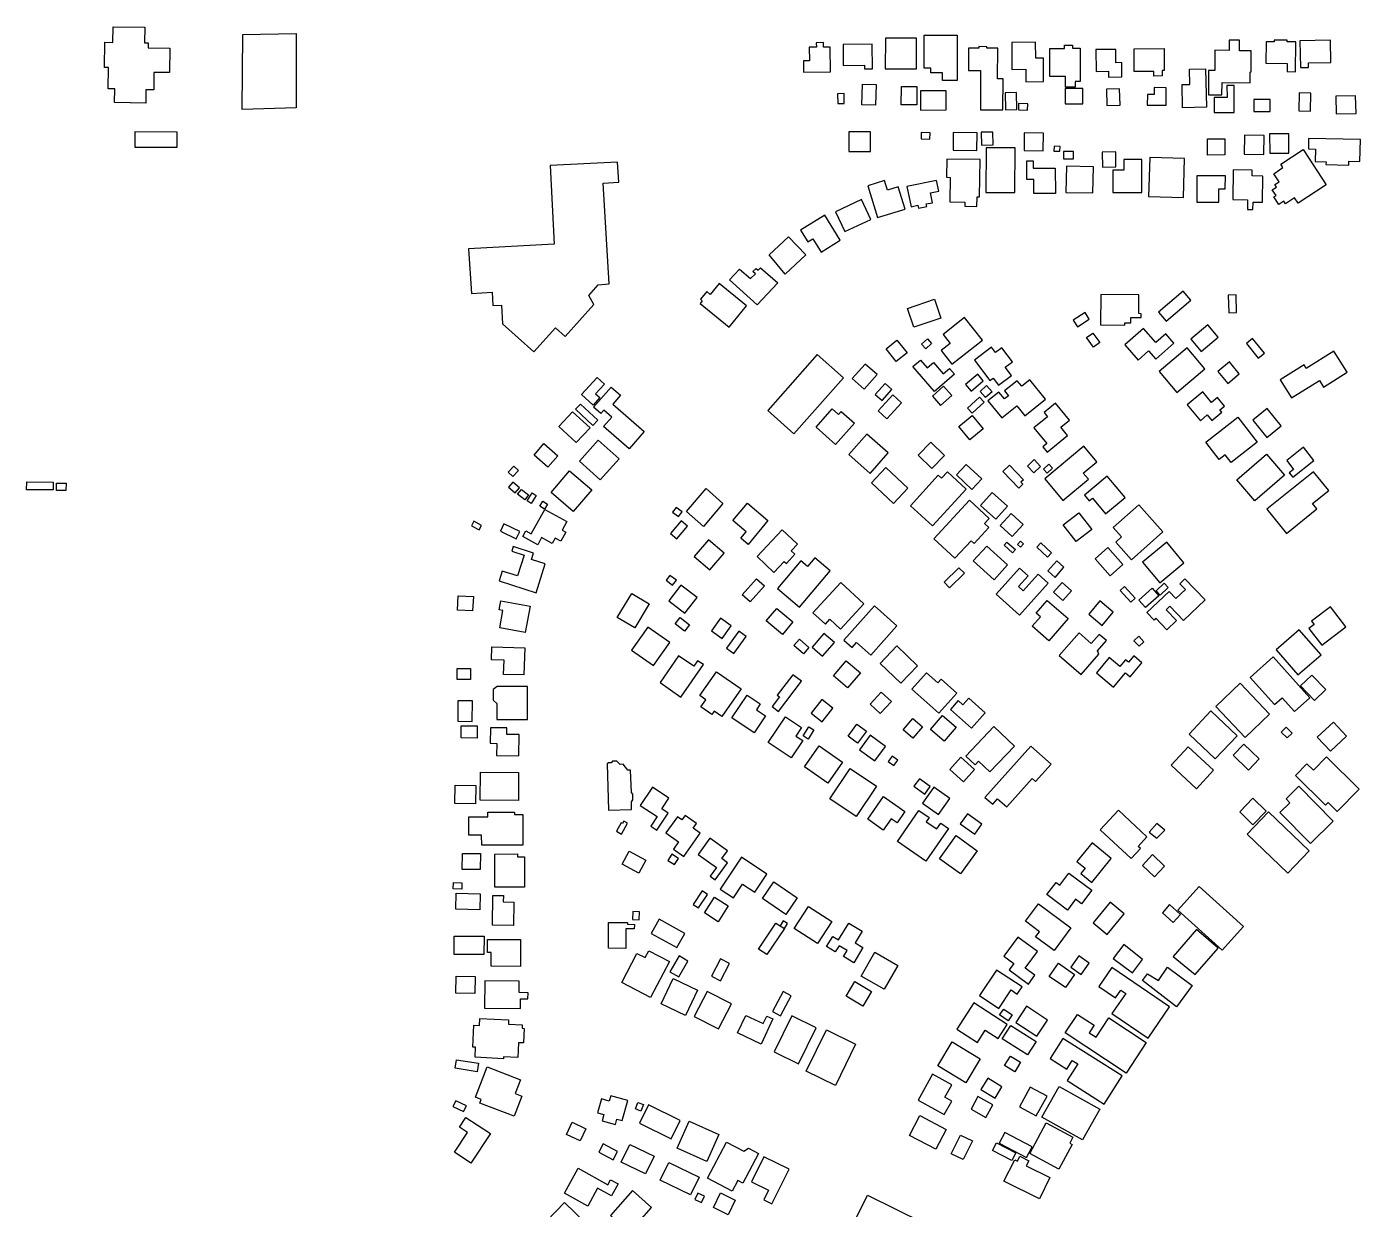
# Model space of a CAD drawing. Header units: metres. Extents: x -2114 to 2684, y -1968 to 1933.
# Drawn here: x 1960.5 to 2447.7, y -503.4 to -71.2 of the extents above; entities that cross this region are included whole.
import ezdxf

# ---------------------------------------------------------------- set-up
doc = ezdxf.new("R2010")
doc.units = ezdxf.units.M
for name, color, linetype in [('Carport', 1, 'Continuous'), ('Garage', 1, 'Continuous'), ('House', 1, 'Continuous'), ('Retail', 1, 'Continuous'), ('School', 1, 'Continuous'), ('Shed', 1, 'Continuous'), ('Yes', 1, 'Continuous')]:
    doc.layers.add(name, color=color, linetype=linetype)

msp = doc.modelspace()

# ---------------------------------------------------------------- linework, layer by layer
at = {"layer": 'Carport'}
msp.add_lwpolyline([(2394.27, -97.06), (2394.32, -102.61), (2401.62, -102.56), (2401.54, -92.71), (2398.96, -92.73), (2398.99, -97.03), (2394.27, -97.06)], dxfattribs=at)
at = {"layer": 'Garage'}
for points in [[(2265.83, -92.19), (2270.85, -92.34), (2270.62, -99.85), (2265.62, -99.71), (2265.83, -92.19)], [(2280.01, -93.05), (2285.69, -93.06), (2285.68, -99.82), (2279.99, -99.81), (2280.01, -93.05)], [(2287.02, -94.68), (2287.06, -101.66), (2296.41, -101.6), (2296.37, -94.62), (2287.02, -94.68)], [(2317.94, -95.32), (2318.05, -101.56), (2322.15, -101.49), (2322.05, -95.26), (2317.94, -95.32)], [(2339.87, -93.75), (2339.81, -99.34), (2346.26, -99.41), (2346.32, -93.82), (2339.87, -93.75)], [(2354.96, -94.05), (2355.11, -99.98), (2359.92, -99.84), (2359.76, -93.93), (2354.96, -94.05)], [(2369.89, -95.95), (2369.85, -99.86), (2376.75, -99.92), (2376.81, -93.49), (2372.33, -93.44), (2372.31, -95.96), (2369.89, -95.95)], [(2425.31, -95.42), (2425.17, -101.94), (2429.49, -102.04), (2429.64, -95.52), (2425.31, -95.42)], [(2438.76, -96.61), (2438.9, -103.06), (2446.11, -102.91), (2445.98, -96.47), (2438.76, -96.61)], [(2408.79, -97.81), (2408.82, -102.22), (2414.8, -102.19), (2414.78, -97.77), (2408.79, -97.81)], [(2260.78, -109.68), (2260.78, -116.84), (2268.74, -116.84), (2268.74, -109.68), (2260.78, -109.68)], [(2287.27, -109.91), (2287.19, -112.19), (2290.44, -112.29), (2290.52, -110.02), (2287.27, -109.91)], [(2298.91, -109.93), (2298.88, -116.38), (2307.64, -116.43), (2307.68, -109.98), (2298.91, -109.93)], [(2309.2, -109.81), (2309.28, -114.47), (2313.5, -114.4), (2313.42, -109.73), (2309.2, -109.81)], [(2324.92, -110.03), (2324.83, -116.46), (2331.8, -116.56), (2331.9, -110.13), (2324.92, -110.03)], [(2405.4, -110.82), (2405.2, -117.75), (2412.38, -117.95), (2412.58, -111.02), (2405.4, -110.82)], [(2414.54, -110.42), (2414.58, -117.42), (2421.6, -117.38), (2421.55, -110.37), (2414.54, -110.42)], [(2391.86, -112.18), (2398.22, -112.15), (2398.23, -118.09), (2391.87, -118.11), (2391.86, -112.18)], [(2353.41, -117), (2353.45, -122.5), (2358.39, -122.46), (2358.34, -116.96), (2353.41, -117)], [(2373.99, -175.5), (2376.75, -178.78), (2385.78, -171.18), (2383.02, -167.89), (2373.99, -175.5)], [(2385.72, -185.39), (2389.49, -189.88), (2395.75, -184.62), (2391.97, -180.14), (2385.72, -185.39)], [(2278.38, -185.75), (2282.11, -190.41), (2278.15, -193.58), (2274.41, -188.92), (2278.38, -185.75)], [(2262.07, -199.73), (2266.38, -203.61), (2271.12, -198.36), (2266.82, -194.48), (2262.07, -199.73)], [(2284.2, -195.39), (2286.95, -193.02), (2289.46, -195.92), (2291.75, -193.94), (2295.3, -198.05), (2297.58, -196.09), (2299.41, -198.2), (2292.07, -204.53), (2284.2, -195.39)], [(2395.63, -197.24), (2399.23, -201.58), (2403.48, -198.06), (2399.88, -193.72), (2395.63, -197.24)], [(2163.2, -205.66), (2168.93, -199.38), (2171.54, -201.78), (2168.32, -205.31), (2169.88, -206.73), (2167.37, -209.47), (2163.2, -205.66)], [(2291.33, -206.22), (2294.3, -209.57), (2298.42, -205.93), (2295.45, -202.57), (2291.33, -206.22)], [(2276.94, -205.69), (2280.12, -208.62), (2274.75, -214.47), (2271.56, -211.54), (2276.94, -205.69)], [(2154.88, -217.34), (2161.26, -223.21), (2166.28, -217.76), (2159.89, -211.89), (2154.88, -217.34)], [(2305.87, -213.34), (2309.84, -218.2), (2305, -222.15), (2301.04, -217.3), (2305.87, -213.34)], [(2408.36, -215.04), (2413.51, -221.33), (2418.76, -217.02), (2413.61, -210.73), (2408.36, -215.04)], [(2149.43, -223.55), (2154.53, -227.97), (2150.9, -232.17), (2145.8, -227.75), (2149.43, -223.55)], [(2286.12, -227.75), (2291.14, -232.69), (2295.8, -227.96), (2290.77, -223.02), (2286.12, -227.75)], [(2420.81, -229.77), (2423.32, -232.96), (2421.72, -234.22), (2422.98, -235.81), (2430.74, -229.69), (2426.97, -224.91), (2420.81, -229.77)], [(2300.16, -235.01), (2305.81, -240.27), (2309.35, -236.48), (2303.71, -231.21), (2300.16, -235.01)], [(2317.07, -233.73), (2319.49, -231.42), (2324.6, -236.78), (2323.69, -237.64), (2324.43, -238.42), (2322.93, -239.86), (2317.07, -233.73)], [(2308.96, -246.16), (2314.54, -251.17), (2318.75, -246.47), (2313.17, -241.46), (2308.96, -246.16)], [(2134.83, -252.9), (2133.53, -255.6), (2139.27, -258.36), (2140.57, -255.66), (2134.83, -252.9)], [(2195.69, -256.38), (2198.02, -258.31), (2201.84, -253.67), (2199.51, -251.75), (2195.69, -256.38)], [(2316.1, -253.45), (2320.49, -257.47), (2324.45, -253.14), (2320.07, -249.12), (2316.1, -253.45)], [(2339.14, -253.19), (2344.86, -248.79), (2349.58, -254.92), (2343.86, -259.33), (2339.14, -253.19)], [(2204.36, -264.76), (2210.08, -269.67), (2215.3, -263.58), (2209.59, -258.67), (2204.36, -264.76)], [(2355.43, -261.55), (2360.92, -267.73), (2356.27, -271.88), (2350.78, -265.68), (2355.43, -261.55)], [(2333.5, -270.07), (2336.18, -272.42), (2339.42, -268.71), (2336.75, -266.38), (2333.5, -270.07)], [(2195.02, -281.06), (2200.94, -285.56), (2205.35, -279.77), (2199.43, -275.26), (2195.02, -281.06)], [(2227.1, -273), (2229.98, -275.57), (2224.76, -281.39), (2221.89, -278.82), (2227.1, -273)], [(2335.55, -277.89), (2338.96, -280.94), (2342.15, -277.36), (2338.75, -274.31), (2335.55, -277.89)], [(2118.14, -279.12), (2123.64, -279.43), (2123.35, -284.7), (2117.85, -284.4), (2118.14, -279.12)], [(2348.5, -285.91), (2353.39, -289.99), (2357.43, -285.13), (2352.54, -281.06), (2348.5, -285.91)], [(2210.65, -291.95), (2214.55, -294.72), (2217.8, -290.15), (2213.9, -287.37), (2210.65, -291.95)], [(2234.48, -283.76), (2240.41, -288.71), (2236.57, -293.3), (2230.64, -288.35), (2234.48, -283.76)], [(2216.09, -298.33), (2218.8, -300.28), (2223.33, -294.03), (2220.62, -292.07), (2216.09, -298.33)], [(2247.38, -297.96), (2251.23, -301.25), (2255.55, -296.2), (2251.71, -292.9), (2247.38, -297.96)], [(2117.77, -305.77), (2122.6, -305.76), (2122.61, -309.72), (2117.78, -309.75), (2117.77, -305.77)], [(2259.9, -302.93), (2265.02, -307.28), (2260.36, -312.76), (2255.24, -308.41), (2259.9, -302.93)], [(2232.82, -319.67), (2235.1, -321.4), (2243.5, -310.4), (2240.4, -308.03), (2234.69, -315.5), (2235.52, -316.14), (2232.82, -319.67)], [(2425.85, -312.11), (2430.93, -317.39), (2435.03, -313.45), (2429.95, -308.17), (2425.85, -312.11)], [(2272.69, -314.4), (2276.35, -317.84), (2272.24, -322.2), (2268.58, -318.75), (2272.69, -314.4)], [(2118.01, -317.51), (2117.96, -325.03), (2123.25, -325.06), (2123.31, -317.55), (2118.01, -317.51)], [(2247.04, -322.01), (2251.1, -325.18), (2254.99, -320.18), (2250.93, -317.02), (2247.04, -322.01)], [(2260.58, -330.44), (2263.79, -326.09), (2267.22, -328.62), (2264.01, -332.97), (2260.58, -330.44)], [(2284.17, -324), (2287.74, -327), (2284.18, -331.22), (2280.61, -328.2), (2284.17, -324)], [(2295.05, -322.86), (2300.05, -327.15), (2295.66, -332.27), (2290.66, -327.97), (2295.05, -322.86)], [(2431.96, -330.84), (2436.74, -335.94), (2442.64, -330.42), (2437.86, -325.32), (2431.96, -330.84)], [(2119.18, -326.68), (2125.07, -326.74), (2125.02, -331.15), (2119.13, -331.09), (2119.18, -326.68)], [(2264.74, -335.41), (2270.29, -339.47), (2274.17, -334.18), (2268.62, -330.12), (2264.74, -335.41)], [(2401.23, -337.41), (2406.87, -342.83), (2410.77, -338.77), (2405.13, -333.35), (2401.23, -337.41)], [(2301.78, -338.09), (2306.78, -342.61), (2302.7, -347.12), (2297.7, -342.6), (2301.78, -338.09)], [(2116.94, -348.37), (2124.49, -348.49), (2124.39, -355.18), (2116.84, -355.06), (2116.94, -348.37)], [(2284.62, -348.78), (2288.55, -351.65), (2290.57, -348.9), (2286.64, -346.03), (2284.62, -348.78)], [(2287.77, -354.89), (2293.62, -359.06), (2297.73, -353.28), (2291.89, -349.12), (2287.77, -354.89)], [(2403.61, -358.08), (2408.45, -362.85), (2413.3, -357.9), (2408.45, -353.15), (2403.61, -358.08)], [(2301.55, -362.51), (2306.8, -366.25), (2309.42, -362.59), (2304.16, -358.84), (2301.55, -362.51)], [(2119.67, -373.32), (2126.21, -373.38), (2126.16, -379.24), (2119.61, -379.19), (2119.67, -373.32)], [(2180.56, -372.45), (2186.67, -375.74), (2184.11, -380.51), (2178, -377.23), (2180.56, -372.45)], [(2117.41, -387.85), (2126.15, -388.04), (2126.02, -393.89), (2117.28, -393.7), (2117.41, -387.85)], [(2203.95, -391.91), (2205.94, -393.22), (2209.2, -388.3), (2207.22, -386.99), (2203.95, -391.91)], [(2211.73, -389.28), (2216.76, -392.49), (2213.09, -398.25), (2208.06, -395.04), (2211.73, -389.28)], [(2350.03, -398.61), (2355.21, -402.89), (2361.43, -395.35), (2356.24, -391.08), (2350.03, -398.61)], [(2375.42, -394.96), (2379.3, -398.56), (2381.96, -395.61), (2378.01, -391.94), (2375.42, -394.96)], [(2188.61, -402.52), (2197.95, -407.74), (2200.85, -402.55), (2191.51, -397.33), (2188.61, -402.52)], [(2234.15, -398.8), (2237.3, -400.72), (2230.82, -410.26), (2227.83, -408.25), (2234.15, -398.8)], [(2116.68, -403.51), (2127.55, -403.6), (2127.5, -410.3), (2116.64, -410.22), (2116.68, -403.51)], [(2357.37, -411.65), (2364.49, -416.97), (2368.16, -412.02), (2361.32, -406.62), (2357.37, -411.65)], [(2195.45, -416.57), (2198.69, -418.45), (2202.05, -412.65), (2198.8, -410.77), (2195.45, -416.57)], [(2210.62, -418.21), (2213.94, -419.9), (2217.2, -413.51), (2213.89, -411.82), (2210.62, -418.21)], [(2334.04, -418.22), (2337.38, -413.41), (2343.28, -417.51), (2339.94, -422.31), (2334.04, -418.22)], [(2117.37, -418.12), (2124.28, -418.22), (2124.2, -424.49), (2117.29, -424.39), (2117.37, -418.12)], [(2232.9, -431.03), (2235.82, -432.62), (2239.76, -425.35), (2236.84, -423.76), (2232.9, -431.03)], [(2263.07, -420.11), (2269.09, -423.7), (2265.9, -429.07), (2259.88, -425.47), (2263.07, -420.11)], [(2321.78, -435.04), (2329.45, -440.09), (2333.34, -434.21), (2325.67, -429.15), (2321.78, -435.04)], [(2316.85, -441.08), (2319.96, -436.16), (2329.24, -442.03), (2326.13, -446.95), (2316.85, -441.08)], [(2117.46, -448.68), (2125.48, -449.98), (2124.98, -453.07), (2116.96, -451.78), (2117.46, -448.68)], [(2309.05, -459.62), (2314.24, -462.73), (2316.77, -458.54), (2311.57, -455.42), (2309.05, -459.62)], [(2305.45, -466.7), (2310.9, -469.76), (2313.44, -465.23), (2307.98, -462.17), (2305.45, -466.7)], [(2329.31, -469.22), (2333.24, -462.06), (2327.12, -458.71), (2323.2, -465.87), (2329.31, -469.22)], [(2159.8, -471.54), (2164.76, -473.94), (2162.62, -478.36), (2157.66, -475.96), (2159.8, -471.54)], [(2301.63, -476.22), (2305.98, -478.37), (2302.61, -485.2), (2298.26, -483.04), (2301.63, -476.22)], [(2315.75, -479.19), (2325.76, -484.43), (2327.81, -480.51), (2317.8, -475.28), (2315.75, -479.19)], [(2171.06, -479.43), (2169.43, -482.53), (2174.71, -485.3), (2176.34, -482.2), (2171.06, -479.43)], [(2180.76, -479.61), (2189.69, -483.92), (2186.57, -490.4), (2177.64, -486.09), (2180.76, -479.61)], [(2313.29, -481.8), (2314.73, -479.03), (2321.77, -482.69), (2320.32, -485.48), (2313.29, -481.8)], [(2195.06, -486.2), (2206.11, -491.58), (2202.93, -498.11), (2191.88, -492.74), (2195.06, -486.2)], [(2173.7, -505.67), (2180.63, -511.79), (2188.7, -502.65), (2181.77, -496.53), (2173.7, -505.67)], [(2213.93, -497.39), (2219.27, -499.98), (2216.68, -505.31), (2211.34, -502.71), (2213.93, -497.39)]]:
    msp.add_lwpolyline(points, dxfattribs=at)
at = {"layer": 'House'}
for points in [[(2244.24, -83.71), (2244.31, -87.86), (2254.1, -87.71), (2253.95, -78.7), (2251.58, -78.74), (2251.55, -77.03), (2248.94, -77.07), (2248.96, -78.68), (2246.31, -78.73), (2246.39, -83.68), (2244.24, -83.71)], [(2258.73, -77.66), (2258.79, -85.33), (2266.5, -85.27), (2266.51, -86.63), (2269.42, -86.61), (2269.35, -77.58), (2258.73, -77.66)], [(2274.16, -75.45), (2274.09, -86.62), (2285.51, -86.62), (2285.51, -75.45), (2274.16, -75.45)], [(2288.39, -74.36), (2300.36, -74.35), (2300.37, -90.88), (2295.01, -90.88), (2295, -88.11), (2290.8, -88.12), (2290.79, -86.38), (2288.4, -86.38), (2288.39, -74.36)], [(2320.32, -76.94), (2320.41, -86.81), (2325.49, -86.76), (2325.53, -91.3), (2331.99, -91.24), (2331.9, -82.72), (2329.13, -82.74), (2329.07, -76.85), (2320.32, -76.94)], [(2394.53, -79.83), (2394.5, -87.2), (2392.21, -87.19), (2392.17, -96.1), (2397.12, -96.12), (2397.15, -91.64), (2407.44, -91.69), (2407.45, -87.81), (2407.83, -87.7), (2407.86, -80.09), (2403.52, -80.08), (2403.53, -76.1), (2399.74, -76.08), (2399.71, -79.85), (2394.53, -79.83)], [(2413.28, -76.7), (2413.18, -84.51), (2420.98, -84.61), (2420.94, -87.63), (2424, -87.66), (2424.14, -76.74), (2420.93, -76.7), (2420.94, -76.18), (2416.17, -76.11), (2416.16, -76.73), (2413.28, -76.7)], [(2425.63, -76.42), (2425.86, -86.14), (2428.8, -86.07), (2428.76, -84.47), (2436.95, -84.28), (2436.77, -76.16), (2425.63, -76.42)], [(2304.51, -79), (2304.48, -87.25), (2308.97, -87.27), (2308.91, -101.53), (2317.1, -101.57), (2317.15, -90.3), (2315.18, -90.29), (2315.23, -79.06), (2311.18, -79.04), (2311.19, -78.51), (2308.27, -78.5), (2308.26, -79.01), (2304.51, -79)], [(2334.29, -89.46), (2334.28, -79.15), (2339.63, -79.15), (2339.63, -77.99), (2342.54, -77.99), (2342.54, -79.03), (2345.28, -79.03), (2345.29, -91.2), (2343.52, -91.2), (2343.52, -93.27), (2339.98, -93.29), (2339.97, -89.46), (2334.29, -89.46)], [(2351.03, -79.59), (2351.12, -87.53), (2355.72, -87.47), (2355.74, -89.65), (2360.57, -89.59), (2360.52, -84.35), (2358.42, -84.37), (2358.36, -79.52), (2351.03, -79.59)], [(2376.02, -79.19), (2376.06, -87.22), (2375.31, -87.22), (2375.33, -89.21), (2372.27, -89.23), (2372.27, -87.6), (2365.06, -87.63), (2365.01, -79.25), (2376.02, -79.19)], [(2391.15, -86.62), (2391.43, -100.67), (2382.74, -100.83), (2382.57, -92.35), (2385.4, -92.29), (2385.29, -86.73), (2391.15, -86.62)], [(2311.04, -115.44), (2310.9, -131.75), (2321.44, -131.82), (2321.57, -115.53), (2311.04, -115.44)], [(2417.96, -136.21), (2416.08, -133.36), (2416.88, -132.84), (2415.53, -130.81), (2417.01, -129.83), (2416.4, -128.92), (2417.99, -127.87), (2416.03, -124.92), (2419.41, -122.69), (2418.61, -121.48), (2426.75, -116.1), (2435.24, -128.94), (2424.99, -135.72), (2423.66, -133.72), (2420.37, -135.9), (2419.79, -135.01), (2417.96, -136.21)], [(2428.8, -112.09), (2428.73, -115.88), (2431.34, -115.94), (2431.24, -120.46), (2435.16, -120.54), (2435.14, -121.59), (2443.49, -121.75), (2443.52, -120.38), (2447.52, -120.46), (2447.69, -112.45), (2428.8, -112.09)], [(2296.58, -119.62), (2296.5, -126.25), (2297.87, -126.26), (2297.76, -135.2), (2303.17, -135.28), (2303.15, -136.8), (2307.62, -136.86), (2307.67, -133.35), (2308.6, -133.36), (2308.78, -119.79), (2296.58, -119.62)], [(2336.25, -122.93), (2336.28, -132.11), (2328.4, -132.14), (2328.38, -127), (2325.83, -127.02), (2325.81, -120.2), (2328.11, -120.2), (2328.12, -122.95), (2336.25, -122.93)], [(2357.25, -123.58), (2357.25, -131.76), (2367.88, -131.76), (2367.88, -119.72), (2361.32, -119.72), (2361.32, -123.58), (2357.25, -123.58)], [(2370.75, -119.02), (2370.32, -133.26), (2383.07, -133.65), (2383.5, -119.4), (2370.75, -119.02)], [(2340.31, -122.23), (2340.15, -131.8), (2349.98, -131.97), (2350.16, -122.41), (2340.31, -122.23)], [(2398.39, -125.71), (2387.97, -125.65), (2387.9, -135.28), (2395.97, -135.33), (2396, -130.43), (2398.35, -130.46), (2398.39, -125.71)], [(2401.05, -134.32), (2406.49, -134.44), (2406.41, -137.99), (2408.47, -138.03), (2408.52, -135.29), (2411.92, -135.35), (2412.12, -125.85), (2408.14, -125.76), (2408.18, -123.65), (2401.28, -123.51), (2401.05, -134.32)], [(2267.75, -129.35), (2271.33, -140.94), (2281.37, -137.85), (2278.88, -129.78), (2274.96, -130.98), (2273.88, -127.46), (2267.75, -129.35)], [(2282.05, -129.65), (2283.55, -136.98), (2286, -136.48), (2286.21, -137.54), (2289.31, -136.9), (2289.12, -135.99), (2291.38, -135.53), (2290.65, -131.94), (2293.65, -131.32), (2292.86, -127.44), (2282.05, -129.65)], [(2255.95, -138.86), (2259.38, -146.1), (2268.86, -141.61), (2265.44, -134.37), (2255.95, -138.86)], [(2243.1, -145.51), (2245.78, -149.87), (2247.67, -148.71), (2250.67, -153.59), (2257.71, -149.26), (2252.03, -140.02), (2243.1, -145.51)], [(2238.76, -148.02), (2245.07, -154.58), (2237.61, -161.66), (2231.68, -154.58), (2238.76, -148.02)], [(2220.87, -159.87), (2224.86, -163.21), (2226.67, -161.47), (2225.76, -160.63), (2226.92, -159.54), (2227.69, -160.18), (2228.53, -159.29), (2234.9, -164.82), (2227.37, -172.8), (2217.27, -163.66), (2220.87, -159.87)], [(2213.42, -165), (2210.14, -169.01), (2208.94, -168.01), (2206.64, -170.81), (2207.28, -171.34), (2206.48, -172.31), (2217.11, -181.04), (2223.49, -173.27), (2213.42, -165)], [(2352.85, -169.07), (2352.71, -180.11), (2361.62, -180.23), (2361.63, -179.42), (2363.87, -179.45), (2363.9, -177.48), (2367.64, -177.52), (2367.65, -176.09), (2366.74, -176.07), (2366.82, -169.25), (2352.85, -169.07)], [(2284.57, -181.05), (2282.22, -174.14), (2292.07, -170.81), (2294.41, -177.72), (2284.57, -181.05)], [(2294.56, -189.53), (2298.48, -194.52), (2309.61, -185.76), (2303.12, -177.5), (2295.29, -183.67), (2297.86, -186.94), (2294.56, -189.53)], [(2361.64, -187.48), (2366.51, -193.06), (2370.34, -189.71), (2372.93, -192.68), (2379.61, -186.84), (2376.65, -183.44), (2373.02, -186.62), (2368.53, -181.46), (2361.64, -187.48)], [(2312.35, -200.51), (2313.52, -199.62), (2315.48, -202.22), (2320.26, -198.64), (2317.99, -195.62), (2320.58, -193.67), (2316.69, -188.5), (2314.34, -190.27), (2312.91, -188.37), (2306.73, -193.04), (2312.35, -200.51)], [(2374.16, -197.17), (2380.62, -204.85), (2390.9, -196.19), (2384.44, -188.51), (2374.16, -197.17)], [(2438.03, -189.77), (2427.95, -196.09), (2427.13, -194.79), (2418.37, -200.27), (2422.5, -206.85), (2432.72, -200.44), (2434.25, -202.88), (2442.87, -197.48), (2438.03, -189.77)], [(2231.17, -211.51), (2240.77, -220.01), (2258.91, -199.55), (2249.31, -191.04), (2231.17, -211.51)], [(2167.59, -210.26), (2174.02, -202.87), (2177.46, -205.86), (2174.59, -209.16), (2186.09, -219.15), (2180.56, -225.51), (2171.19, -217.35), (2174.19, -213.89), (2171.27, -211.35), (2170.23, -212.55), (2167.59, -210.26)], [(2311.64, -207.94), (2316.67, -214.15), (2322.14, -209.71), (2325.15, -213.43), (2332.71, -207.3), (2326.96, -200.21), (2323.98, -202.62), (2322.31, -200.56), (2317.69, -204.32), (2319.1, -206.05), (2317.66, -207.22), (2315.62, -204.72), (2311.64, -207.94)], [(2331.67, -224.73), (2333.28, -226.69), (2340.69, -220.57), (2338.23, -217.57), (2341.41, -214.95), (2336.31, -208.78), (2332.17, -212.2), (2333.42, -213.71), (2328.41, -217.84), (2333.11, -223.54), (2331.67, -224.73)], [(2384.45, -209.44), (2389.25, -215.2), (2391.78, -213.1), (2393.46, -215.12), (2397.1, -212.09), (2396.4, -211.26), (2398.07, -209.87), (2395.47, -206.75), (2393.35, -208.52), (2390.16, -204.68), (2384.45, -209.44)], [(2254.76, -210.88), (2257.03, -212.91), (2258.02, -211.8), (2262.87, -216.13), (2255.96, -223.87), (2248.84, -217.52), (2254.76, -210.88)], [(2402.94, -213.94), (2410.02, -223.04), (2400.46, -230.48), (2398.25, -227.65), (2396.06, -229.35), (2391.19, -223.08), (2402.94, -213.94)], [(2162.38, -229.93), (2169.97, -236.78), (2176.87, -229.13), (2169.27, -222.28), (2162.38, -229.93)], [(2260.76, -227.56), (2268.61, -234.47), (2275.21, -226.98), (2267.35, -220.07), (2260.76, -227.56)], [(2332.47, -236.44), (2339.06, -244.34), (2348.35, -236.58), (2346.47, -234.34), (2351.42, -230.2), (2346.71, -224.55), (2332.47, -236.44)], [(2413.46, -227.46), (2420.03, -235.05), (2409.19, -244.44), (2402.62, -236.84), (2413.46, -227.46)], [(2158.72, -233.56), (2166.87, -240.49), (2160.16, -248.36), (2152.02, -241.44), (2158.72, -233.56)], [(2277.12, -245.48), (2282.43, -239.84), (2274.39, -232.26), (2269.06, -237.9), (2277.12, -245.48)], [(2413.57, -247.56), (2420.66, -256.36), (2431.75, -247.41), (2430.18, -245.46), (2436.14, -240.65), (2430.63, -233.82), (2413.57, -247.56)], [(2296.88, -233.89), (2303.7, -240.16), (2291.34, -253.61), (2283.31, -246.24), (2293.51, -235.13), (2294.72, -236.24), (2296.88, -233.89)], [(2346.88, -242.38), (2348.61, -244.45), (2349.79, -243.47), (2354.63, -249.27), (2361.79, -243.29), (2355.21, -235.41), (2346.88, -242.38)], [(2208.71, -239.98), (2214.82, -245.46), (2207.74, -253.82), (2201.5, -248.35), (2208.71, -239.98)], [(2141.73, -257.5), (2142.86, -255.47), (2144.81, -256.54), (2149.74, -247.6), (2157.84, -252.07), (2156.11, -255.21), (2157.42, -255.93), (2155.62, -259.22), (2153.51, -258.06), (2152.43, -260.01), (2148.58, -257.88), (2147.15, -260.49), (2141.73, -257.5)], [(2218.47, -251.69), (2223.75, -245.37), (2231.28, -251.65), (2224, -260.39), (2221.31, -258.15), (2223.33, -255.75), (2218.47, -251.69)], [(2291.89, -258.33), (2299.57, -265.45), (2305.5, -259.04), (2306.55, -260.01), (2311.94, -254.2), (2310.36, -252.73), (2312.06, -250.88), (2304.91, -244.27), (2291.89, -258.33)], [(2357.41, -254.19), (2366.74, -245.87), (2375.56, -255.78), (2364.07, -266.01), (2358.31, -259.55), (2360.47, -257.63), (2357.41, -254.19)], [(2227.28, -264.82), (2233.46, -270.61), (2237.24, -266.58), (2238.01, -267.31), (2241.12, -263.99), (2239.8, -262.75), (2242.05, -260.34), (2236.42, -255.07), (2227.28, -264.82)], [(2138.24, -261.14), (2137.69, -262.87), (2142.16, -264.31), (2139.72, -271.93), (2134.16, -270.15), (2133.02, -273.72), (2146.53, -278.04), (2149.92, -267.46), (2144.92, -265.85), (2145.66, -263.53), (2138.24, -261.14)], [(2311.19, -260.98), (2318.82, -267.86), (2313.94, -273.29), (2306.3, -266.42), (2311.19, -260.98)], [(2368.1, -266.9), (2374.38, -274.44), (2383.22, -267.08), (2376.94, -259.53), (2368.1, -266.9)], [(2234.79, -276.45), (2242.83, -283.26), (2254, -270.06), (2248.35, -265.27), (2245.67, -268.45), (2243.29, -266.43), (2234.79, -276.45)], [(2323.2, -269.01), (2326.35, -271.83), (2322.81, -275.78), (2324.53, -277.32), (2329.95, -271.25), (2333.67, -274.59), (2323.18, -286.29), (2314.61, -278.61), (2323.2, -269.01)], [(2247.7, -285.35), (2252.24, -289.54), (2253.89, -287.74), (2257.79, -291.33), (2266.35, -282.06), (2257.9, -274.28), (2247.7, -285.35)], [(2381.75, -274.74), (2383.62, -272.96), (2390.96, -280.65), (2383.1, -288.15), (2378.12, -282.94), (2376.75, -284.25), (2380.52, -288.21), (2377, -291.57), (2373, -287.37), (2372.32, -288.03), (2369.73, -285.31), (2377.82, -277.59), (2380.31, -280.2), (2383.79, -276.87), (2381.75, -274.74)], [(2133.72, -281.03), (2144.37, -282.99), (2142.6, -292.63), (2133.27, -290.9), (2134.45, -284.53), (2133.12, -284.29), (2133.72, -281.03)], [(2181.55, -278.28), (2187.9, -282.09), (2182.58, -290.91), (2176.24, -287.09), (2181.55, -278.28)], [(2333.29, -280.86), (2340.9, -287.5), (2333.85, -295.58), (2327.82, -290.3), (2330.78, -286.91), (2329.2, -285.53), (2333.29, -280.86)], [(2259.03, -295.33), (2262.02, -298), (2263.6, -296.22), (2268.82, -300.87), (2278.37, -290.18), (2270.18, -282.86), (2259.03, -295.33)], [(2428.91, -291.08), (2433.64, -297.26), (2442.41, -290.54), (2436.77, -283.19), (2429.9, -288.44), (2430.81, -289.63), (2428.91, -291.08)], [(2181.42, -299.03), (2189.44, -304.65), (2195.38, -296.2), (2187.35, -290.57), (2181.42, -299.03)], [(2416.98, -298.95), (2424.91, -308.04), (2433.33, -300.69), (2425.39, -291.6), (2416.98, -298.95)], [(2337.7, -300.96), (2345.68, -307.89), (2352.14, -300.46), (2351.72, -299.25), (2354.92, -295.56), (2352.25, -293.25), (2349.38, -296.54), (2344.92, -292.66), (2337.7, -300.96)], [(2130.45, -297.84), (2142.42, -298.2), (2142.12, -308.1), (2134.7, -307.88), (2134.85, -302.69), (2130.3, -302.56), (2130.45, -297.84)], [(2191.85, -310.9), (2199.5, -316.18), (2207.68, -304.33), (2205.58, -302.88), (2204.19, -304.89), (2198.63, -301.06), (2191.85, -310.9)], [(2279.82, -311.13), (2285.91, -304.73), (2278.3, -297.49), (2272.21, -303.88), (2279.82, -311.13)], [(2351.26, -307.26), (2357.51, -312.53), (2361.88, -307.36), (2363.59, -308.8), (2367.92, -303.66), (2364.9, -301.11), (2362.98, -303.4), (2361.92, -302.52), (2359.85, -304.97), (2355.96, -301.69), (2351.26, -307.26)], [(2407.46, -308.97), (2416.33, -318.91), (2419.15, -316.4), (2423.66, -321.46), (2429.24, -316.48), (2415.86, -301.48), (2407.46, -308.97)], [(2212.49, -306.92), (2221.43, -313.14), (2214.4, -323.24), (2211.57, -321.27), (2210.71, -322.5), (2206.8, -319.78), (2208.62, -317.16), (2206.43, -315.64), (2212.49, -306.92)], [(2283.83, -313.25), (2289.15, -307.29), (2293.3, -310.99), (2294.5, -309.66), (2300.24, -314.78), (2293.73, -322.08), (2283.83, -313.25)], [(2394.9, -319.6), (2405.64, -330.9), (2414.55, -322.43), (2403.8, -311.13), (2394.9, -319.6)], [(2132.32, -312.27), (2130.87, -313.35), (2130.84, -317.29), (2132.2, -318.52), (2132.18, -324.31), (2143.45, -324.34), (2143.48, -312.3), (2132.32, -312.27)], [(2223.72, -315.46), (2228.48, -318.65), (2227.03, -320.82), (2230.35, -323.05), (2226.22, -329.22), (2218.13, -323.8), (2223.72, -315.46)], [(2297.95, -320.66), (2305.64, -327.54), (2310.66, -321.92), (2304.65, -316.55), (2302.47, -318.99), (2300.79, -317.48), (2297.95, -320.66)], [(2385.11, -329.67), (2394.69, -338.73), (2402.68, -330.28), (2393.09, -321.22), (2385.11, -329.67)], [(2237.72, -323.37), (2243.55, -327.29), (2241.47, -330.4), (2243.97, -332.08), (2239.72, -338.39), (2231.39, -332.79), (2237.72, -323.37)], [(2129.92, -327.36), (2129.84, -333.05), (2132.18, -333.08), (2132.11, -337.47), (2140.28, -337.59), (2140.39, -329.91), (2135.89, -329.84), (2135.92, -327.45), (2129.92, -327.36)], [(2313.81, -326.95), (2321.32, -334.06), (2312.37, -343.5), (2308.22, -339.56), (2306.92, -340.93), (2303.58, -337.75), (2313.81, -326.95)], [(2249.95, -334.03), (2258.49, -340), (2253.13, -347.64), (2244.6, -341.65), (2249.95, -334.03)], [(2310.55, -352.83), (2313.38, -355.35), (2315.19, -353.34), (2318.51, -356.3), (2327.8, -345.9), (2329.05, -347.03), (2334.71, -340.7), (2327.31, -334.08), (2310.55, -352.83)], [(2378.54, -341.09), (2387.83, -349.67), (2394.05, -342.93), (2384.76, -334.35), (2378.54, -341.09)], [(2173.03, -357.45), (2181.45, -357.22), (2181.38, -354.46), (2181.95, -353.67), (2181.92, -351.69), (2181.36, -351.02), (2181.09, -342.83), (2180.02, -342.86), (2178.38, -340.73), (2177.24, -340.76), (2176.06, -339.56), (2174.52, -339.6), (2174.03, -340.18), (2172.99, -340.2), (2172.58, -340.57), (2173.03, -357.45)], [(2423.98, -344.8), (2428.18, -340.55), (2430.55, -342.89), (2435.35, -338.03), (2447.23, -349.79), (2439.19, -357.93), (2435.96, -354.73), (2435, -355.7), (2423.98, -344.8)], [(2126.25, -343.67), (2140.17, -343.74), (2140.11, -353.92), (2126.19, -353.84), (2126.25, -343.67)], [(2261.32, -342.24), (2270.91, -348.69), (2263.44, -359.81), (2253.84, -353.36), (2261.32, -342.24)], [(2188.47, -363.3), (2190.71, -364.78), (2194.86, -358.55), (2192.47, -356.96), (2195.02, -353.12), (2189.03, -349.13), (2184.62, -355.77), (2190.76, -359.85), (2188.47, -363.3)], [(2420.54, -353.37), (2425.22, -348.75), (2437.81, -361.49), (2429.5, -369.69), (2418.29, -358.35), (2421.92, -354.76), (2420.54, -353.37)], [(2273.52, -352.53), (2281.31, -357.97), (2278.42, -362.11), (2276.3, -360.63), (2273.41, -364.77), (2267.74, -360.81), (2273.52, -352.53)], [(2128.93, -358.27), (2138.68, -358.25), (2138.68, -359.11), (2141.71, -359.11), (2141.73, -370.29), (2126.68, -370.33), (2126.67, -366.66), (2121.99, -366.68), (2121.97, -359.95), (2128.93, -359.94), (2128.93, -358.27)], [(2196.74, -371.71), (2200.49, -374.39), (2206.54, -365.92), (2203.92, -364.06), (2205.15, -362.34), (2201.02, -359.39), (2199.83, -361.06), (2198.18, -359.88), (2193.98, -365.77), (2198.61, -369.08), (2196.74, -371.71)], [(2286.39, -357.59), (2290.19, -360.21), (2289.13, -361.77), (2292.92, -364.37), (2294.39, -362.24), (2297.23, -364.2), (2289, -376.15), (2278.56, -368.96), (2286.39, -357.59)], [(2363.96, -375.19), (2367.37, -371.53), (2366.5, -370.73), (2369.72, -367.28), (2359.31, -357.56), (2352.68, -364.67), (2363.96, -375.19)], [(2406.36, -366.21), (2414.13, -358.09), (2429.03, -372.39), (2421.26, -380.49), (2406.36, -366.21)], [(2210.15, -381.66), (2212.01, -382.99), (2216.5, -376.73), (2214.41, -375.22), (2216.48, -372.33), (2210.06, -367.74), (2205.82, -373.68), (2212.46, -378.43), (2210.15, -381.66)], [(2300.06, -366.8), (2307.72, -372.33), (2301.62, -380.79), (2293.96, -375.26), (2300.06, -366.8)], [(2345.58, -380.6), (2349.57, -383.89), (2356.71, -375.22), (2349.73, -369.47), (2344.11, -376.28), (2347.1, -378.74), (2345.58, -380.6)], [(2131.52, -373.52), (2139.74, -373.51), (2139.74, -374.59), (2142.34, -374.58), (2142.36, -385.59), (2131.53, -385.61), (2131.52, -373.52)], [(2213.8, -386.31), (2218.66, -389.56), (2222.02, -384.52), (2226.49, -387.5), (2230.91, -380.87), (2221.58, -374.65), (2213.8, -386.31)], [(2241.94, -389.58), (2237.76, -395.65), (2229.29, -389.82), (2233.47, -383.74), (2241.94, -389.58)], [(2333.18, -388.34), (2336.55, -383.89), (2337.9, -384.91), (2341.25, -380.48), (2349.55, -386.77), (2345.81, -391.7), (2343.66, -390.06), (2340.68, -394.02), (2333.18, -388.34)], [(2130.74, -388.67), (2134.6, -388.73), (2134.57, -391.02), (2138.47, -391.08), (2138.35, -399.68), (2130.6, -399.58), (2130.74, -388.67)], [(2381.02, -393.99), (2397.25, -408.61), (2405, -400), (2388.78, -385.39), (2381.02, -393.99)], [(2246.1, -392.66), (2254.59, -398.19), (2249.33, -406.28), (2240.84, -400.76), (2246.1, -392.66)], [(2329.04, -403.8), (2330.44, -401.92), (2325.32, -398.1), (2330.09, -391.71), (2341.97, -400.55), (2335.8, -408.83), (2329.04, -403.8)], [(2173.07, -398.51), (2179.91, -398.57), (2179.9, -399.2), (2182.46, -399.23), (2182.44, -400.91), (2179.4, -400.88), (2179.33, -408.03), (2172.99, -407.97), (2173.07, -398.51)], [(2260.81, -398.81), (2265.69, -401.76), (2263.16, -405.95), (2265.98, -407.65), (2262.6, -413.25), (2258.83, -410.97), (2260.15, -408.8), (2257.25, -407.04), (2255.88, -409.3), (2252.68, -407.36), (2254.94, -403.62), (2257.1, -404.94), (2260.81, -398.81)], [(2325.23, -415.2), (2329.69, -409.14), (2322.57, -403.9), (2317.43, -410.87), (2321.05, -413.54), (2319.34, -415.86), (2326.4, -421.04), (2328.78, -417.82), (2325.23, -415.2)], [(2379.3, -410.94), (2387.29, -417.55), (2395.7, -407.91), (2387.79, -401.15), (2379.3, -410.94)], [(2128.8, -404.74), (2140.89, -404.82), (2140.83, -414.6), (2130.14, -414.52), (2130.18, -409.49), (2128.77, -409.49), (2128.8, -404.74)], [(2187.72, -408.84), (2195.28, -412.79), (2188.42, -425.93), (2177.88, -420.43), (2183.42, -409.83), (2186.39, -411.39), (2187.72, -408.84)], [(2265.32, -418.1), (2270.31, -409.42), (2278.67, -414.22), (2273.68, -422.91), (2265.32, -418.1)], [(2308.57, -425.27), (2315.6, -429.95), (2320.1, -423.18), (2322.37, -424.69), (2324.1, -422.09), (2314.8, -415.91), (2308.57, -425.27)], [(2352.16, -421.93), (2358.21, -426.08), (2360.16, -423.23), (2361.98, -424.47), (2356.96, -431.82), (2370.14, -440.83), (2377.94, -429.4), (2356.89, -415.02), (2352.16, -421.93)], [(2368.16, -419.71), (2369.95, -417.26), (2373.98, -419.77), (2377.29, -414.82), (2386.28, -421.58), (2380.52, -429.35), (2368.16, -419.71)], [(2127.85, -419.82), (2127.76, -429.8), (2140.87, -429.93), (2140.9, -426.42), (2143.6, -426.44), (2143.62, -424.19), (2140.37, -424.16), (2140.41, -419.93), (2127.85, -419.82)], [(2196.61, -419.07), (2205.51, -423.31), (2201.1, -432.55), (2192.2, -428.3), (2196.61, -419.07)], [(2204.36, -432.95), (2213.25, -437.46), (2217.94, -428.22), (2209.05, -423.72), (2204.36, -432.95)], [(2300.25, -437.52), (2307.82, -442.38), (2310.68, -437.95), (2315.4, -440.99), (2318.72, -435.83), (2306.43, -427.91), (2300.25, -437.52)], [(2126.01, -433.6), (2136.54, -434.11), (2136.46, -435.7), (2141.48, -435.95), (2141.42, -437.21), (2142.23, -437.24), (2141.97, -442.57), (2140.17, -442.48), (2139.9, -447.89), (2134.7, -447.64), (2134.67, -448.31), (2124.25, -447.79), (2124.43, -444.14), (2123.42, -444.09), (2123.82, -436.04), (2125.88, -436.14), (2126.01, -433.6)], [(2223.2, -432.49), (2229.53, -435.45), (2230.8, -432.73), (2233.09, -433.8), (2228.81, -442.96), (2220.19, -438.92), (2223.2, -432.49)], [(2233.53, -445.78), (2242.41, -450.14), (2248.83, -437.05), (2239.95, -432.69), (2233.53, -445.78)], [(2344.38, -432.12), (2350.43, -436.11), (2348.62, -438.83), (2351.15, -440.49), (2355.85, -433.37), (2369.46, -442.35), (2362.08, -453.55), (2339.9, -438.91), (2344.38, -432.12)], [(2252.61, -437.8), (2263.25, -442.98), (2255.91, -458.05), (2245.27, -452.86), (2252.61, -437.8)], [(2293.3, -450.97), (2298.6, -442.16), (2308.82, -448.33), (2303.51, -457.13), (2293.3, -450.97)], [(2334.36, -448.23), (2340.45, -452.09), (2342.45, -448.94), (2344.46, -450.21), (2340.58, -456.33), (2354.11, -464.91), (2360.63, -454.62), (2339, -440.9), (2334.36, -448.23)], [(2128.68, -451.3), (2140.91, -456.05), (2138.97, -461.05), (2141.4, -462), (2138.54, -469.37), (2126.04, -464.51), (2126.53, -463.23), (2124.37, -462.39), (2128.68, -451.3)], [(2286.09, -463.43), (2295.67, -468.73), (2298.39, -463.81), (2295.89, -462.43), (2298.43, -457.83), (2291.35, -453.92), (2286.09, -463.43)], [(2170.41, -463.03), (2169, -468.09), (2171.27, -468.72), (2170.65, -470.96), (2175.52, -472.32), (2176.06, -470.4), (2177.98, -470.95), (2180.04, -463.58), (2173.85, -461.84), (2173.29, -463.85), (2170.41, -463.03)], [(2337.64, -458.44), (2352.49, -466.72), (2346.21, -477.98), (2331.36, -469.69), (2337.64, -458.44)], [(2195.85, -477.61), (2199.2, -470.95), (2187.66, -465.16), (2184.32, -471.82), (2195.85, -477.61)], [(2118.57, -473.33), (2120.93, -469.75), (2129.86, -475.61), (2122.74, -486.44), (2116.77, -482.51), (2121.54, -475.27), (2118.57, -473.33)], [(2202.54, -471.2), (2213.3, -476.02), (2208.89, -485.87), (2198.13, -481.04), (2202.54, -471.2)], [(2292.58, -481.42), (2282.93, -476.34), (2286.78, -469.03), (2296.42, -474.13), (2292.58, -481.42)], [(2326.91, -482.95), (2332.88, -471.78), (2342.66, -477.02), (2341.51, -479.16), (2342.4, -479.64), (2337.58, -488.66), (2326.91, -482.95)], [(2218.2, -496.77), (2209.17, -492.02), (2216.15, -478.77), (2222.45, -482.09), (2224.11, -481.01), (2227.81, -482.96), (2222.14, -493.76), (2220.29, -492.78), (2218.2, -496.77)], [(2229.76, -499.9), (2232.73, -501.36), (2238.97, -488.63), (2229.78, -484.12), (2225.3, -493.26), (2231.52, -496.31), (2229.76, -499.9)], [(2323.27, -483.98), (2326.54, -485.62), (2325.63, -487.43), (2334.31, -491.78), (2330.42, -499.56), (2317.49, -493.09), (2321.41, -485.24), (2322.39, -485.73), (2323.27, -483.98)], [(2161.97, -488.35), (2172.77, -494.36), (2173.77, -492.56), (2176.54, -494.09), (2174.11, -498.47), (2169.05, -495.65), (2165.41, -502.18), (2156.91, -497.45), (2161.97, -488.35)], [(2150.63, -511.97), (2156.45, -517.01), (2158.49, -514.66), (2160.91, -515.48), (2162.74, -513.77), (2162.31, -511.15), (2164.84, -508.52), (2156.91, -500.89), (2150.5, -507.54), (2151.84, -508.83), (2150.55, -510.17), (2150.63, -511.97)], [(2283.4, -517.74), (2262.96, -507.56), (2267.64, -498.15), (2288.09, -508.33), (2283.4, -517.74)]]:
    msp.add_lwpolyline(points, dxfattribs=at)
at = {"layer": 'Retail'}
msp.add_lwpolyline([(1992, -71.2), (2003.58, -71.38), (2003.49, -77.09), (2004.9, -77.11), (2004.87, -78.93), (2012.78, -79.05), (2012.65, -88), (2006.95, -87.91), (2006.86, -94.3), (2004.02, -94.25), (2003.95, -99.1), (1992.57, -98.92), (1992.65, -93.9), (1990.26, -93.86), (1990.38, -86.08), (1988.89, -86.06), (1989.04, -76.92), (1991.91, -76.97), (1992, -71.2)], dxfattribs=at)
at = {"layer": 'School'}
msp.add_lwpolyline([(2121.91, -152.35), (2122.93, -168.69), (2130.48, -168.21), (2130.79, -173.11), (2133.89, -172.92), (2134.32, -179.83), (2145.69, -190.08), (2153.68, -181.22), (2157.15, -184.36), (2167.61, -172.69), (2165.81, -169.47), (2169.29, -165.48), (2173.3, -165.23), (2171.01, -128.41), (2176.77, -128.05), (2176.32, -120.77), (2151.65, -121.98), (2153.16, -150.7), (2121.91, -152.35)], dxfattribs=at)
at = {"layer": 'Shed'}
for points in [[(2256.73, -95.71), (2256.78, -99.27), (2259.17, -99.24), (2259.13, -95.68), (2256.73, -95.71)], [(2322.84, -99.32), (2322.75, -101.53), (2326.08, -101.66), (2326.16, -99.44), (2322.84, -99.32)], [(2335.78, -114.88), (2335.72, -116.65), (2337.94, -116.72), (2337.99, -114.95), (2335.78, -114.88)], [(2339.3, -116.83), (2339.28, -119.48), (2342.85, -119.51), (2342.88, -116.86), (2339.3, -116.83)], [(2342.77, -178.42), (2344.34, -180.88), (2348.68, -178.13), (2347.12, -175.67), (2342.77, -178.42)], [(2347.67, -184.83), (2349.97, -183.15), (2352.54, -186.66), (2350.23, -188.34), (2347.67, -184.83)], [(2289.52, -185.27), (2291.06, -186.96), (2288.95, -188.89), (2287.4, -187.19), (2289.52, -185.27)], [(2303.43, -201.99), (2305.45, -204.39), (2309.92, -200.64), (2307.9, -198.24), (2303.43, -201.99)], [(2270.46, -205.56), (2272.97, -207.82), (2276.58, -203.83), (2274.08, -201.57), (2270.46, -205.56)], [(2310.76, -206.72), (2308.76, -204.49), (2311.16, -202.35), (2313.16, -204.58), (2310.76, -206.72)], [(2161, -211.03), (2162.74, -209.16), (2169.06, -215.02), (2167.32, -216.89), (2161, -211.03)], [(2304.17, -210.58), (2305.93, -212.49), (2310.28, -208.47), (2308.52, -206.56), (2304.17, -210.58)], [(2136.32, -233.96), (2138.07, -235.61), (2140.15, -233.39), (2138.4, -231.74), (2136.32, -233.96)], [(2326.05, -231.76), (2328.39, -234.24), (2330.88, -231.9), (2328.54, -229.41), (2326.05, -231.76)], [(2331.95, -232.9), (2333.33, -234.38), (2335.27, -232.58), (2333.89, -231.1), (2331.95, -232.9)], [(1971.36, -238.02), (1974.84, -238.05), (1974.82, -240.7), (1971.34, -240.67), (1971.36, -238.02)], [(2136.51, -239.44), (2138.97, -241.57), (2140.55, -239.77), (2138.09, -237.62), (2136.51, -239.44)], [(2139.81, -242.01), (2141.18, -240.28), (2143.75, -242.33), (2142.39, -244.06), (2139.81, -242.01)], [(2145.13, -241.53), (2146.59, -242.48), (2144.72, -245.38), (2143.26, -244.45), (2145.13, -241.53)], [(2147.88, -246.38), (2149.01, -244.56), (2150.77, -245.64), (2149.65, -247.46), (2147.88, -246.38)], [(2196.44, -248.6), (2198.54, -250.25), (2199.89, -248.52), (2197.79, -246.88), (2196.44, -248.6)], [(2123.83, -251.9), (2122.91, -253.56), (2125.72, -255.12), (2126.64, -253.46), (2123.83, -251.9)], [(2317.51, -260.71), (2318.53, -259.55), (2321.65, -262.29), (2320.63, -263.45), (2317.51, -260.71)], [(2322.4, -260.4), (2323.48, -261.4), (2324.6, -260.19), (2323.52, -259.19), (2322.4, -260.4)], [(2329.45, -261.44), (2333.4, -265.1), (2334.87, -263.49), (2330.93, -259.85), (2329.45, -261.44)], [(2194.05, -273.51), (2196.39, -275.32), (2197.8, -273.49), (2195.46, -271.69), (2194.05, -273.51)], [(2301.06, -268.89), (2303.06, -270.95), (2297.59, -276.27), (2295.59, -274.21), (2301.06, -268.89)], [(2359.98, -277.23), (2361.55, -275.78), (2365.46, -280.02), (2363.89, -281.47), (2359.98, -277.23)], [(2371.61, -276.41), (2374.06, -279.18), (2369.15, -283.5), (2366.71, -280.73), (2371.61, -276.41)], [(2373.12, -277.33), (2374.56, -278.88), (2377.48, -276.16), (2376.04, -274.6), (2373.12, -277.33)], [(2197.33, -289.36), (2199.17, -287.04), (2202.63, -289.76), (2200.8, -292.09), (2197.33, -289.36)], [(2242.76, -294.96), (2246.26, -298.06), (2244.21, -300.4), (2240.71, -297.3), (2242.76, -294.96)], [(2364.97, -295.58), (2366.83, -297.61), (2368.58, -296), (2366.72, -293.97), (2364.97, -295.58)], [(2246.24, -327.02), (2248.07, -328.2), (2245.92, -331.51), (2244.1, -330.32), (2246.24, -327.02)], [(2418.81, -328.95), (2420.92, -331.11), (2422.76, -329.32), (2420.65, -327.16), (2418.81, -328.95)], [(2276.65, -337.73), (2275.23, -339.77), (2277.28, -341.21), (2278.7, -339.17), (2276.65, -337.73)], [(2175.89, -365.19), (2177.77, -366.25), (2180.01, -362.27), (2178.67, -361.51), (2178.18, -362.38), (2177.64, -362.08), (2175.89, -365.19)], [(2370.56, -365.55), (2373.4, -367.7), (2376.21, -364.78), (2373.4, -362.43), (2370.56, -365.55)], [(2194.69, -375.88), (2197.11, -377.41), (2198.55, -375.11), (2196.13, -373.59), (2194.69, -375.88)], [(2371.76, -373.74), (2376.2, -377.91), (2372.53, -381.83), (2368.09, -377.67), (2371.76, -373.74)], [(2116.33, -383.96), (2119.48, -384.03), (2119.44, -386.33), (2116.28, -386.28), (2116.33, -383.96)], [(2181.8, -397.48), (2184.25, -397.58), (2184.37, -394.65), (2181.92, -394.56), (2181.8, -397.48)], [(2235.74, -399.76), (2237.3, -400.72), (2238.47, -398.86), (2236.86, -397.9), (2235.74, -399.76)], [(2341.89, -414.84), (2345.69, -417.55), (2348.65, -413.37), (2344.85, -410.68), (2341.89, -414.84)], [(2317.41, -430.17), (2320.5, -432.34), (2319, -434.49), (2315.89, -432.32), (2317.41, -430.17)], [(2319.84, -447.38), (2323.52, -449.62), (2321.41, -453.09), (2317.73, -450.84), (2319.84, -447.38)], [(2117.2, -463.66), (2116.19, -465.82), (2120.09, -467.63), (2121.09, -465.48), (2117.2, -463.66)], [(2183.79, -464.28), (2185.79, -465.07), (2184.85, -467.43), (2182.85, -466.63), (2183.79, -464.28)], [(2205.62, -497.48), (2204.57, -499.79), (2206.99, -500.89), (2208.04, -498.59), (2205.62, -497.48)]]:
    msp.add_lwpolyline(points, dxfattribs=at)
at = {"layer": 'Yes'}
for points in [[(2039.44, -74.05), (2058.95, -73.65), (2058.95, -100.84), (2039.18, -101.49), (2039.44, -74.05)], [(2000.11, -109.54), (2015.32, -109.62), (2015.29, -115.39), (2000.08, -115.32), (2000.11, -109.54)], [(2399.43, -169.31), (2399.61, -175.73), (2402.49, -175.65), (2402.31, -169.22), (2399.43, -169.31)], [(2406.07, -186.94), (2410.4, -192.29), (2412.63, -190.49), (2408.31, -185.14), (2406.07, -186.94)], [(1960.46, -237.58), (1970.13, -237.61), (1970.12, -240.46), (1960.45, -240.43), (1960.46, -237.58)]]:
    msp.add_lwpolyline(points, dxfattribs=at)

doc.saveas('drawing.dxf')
